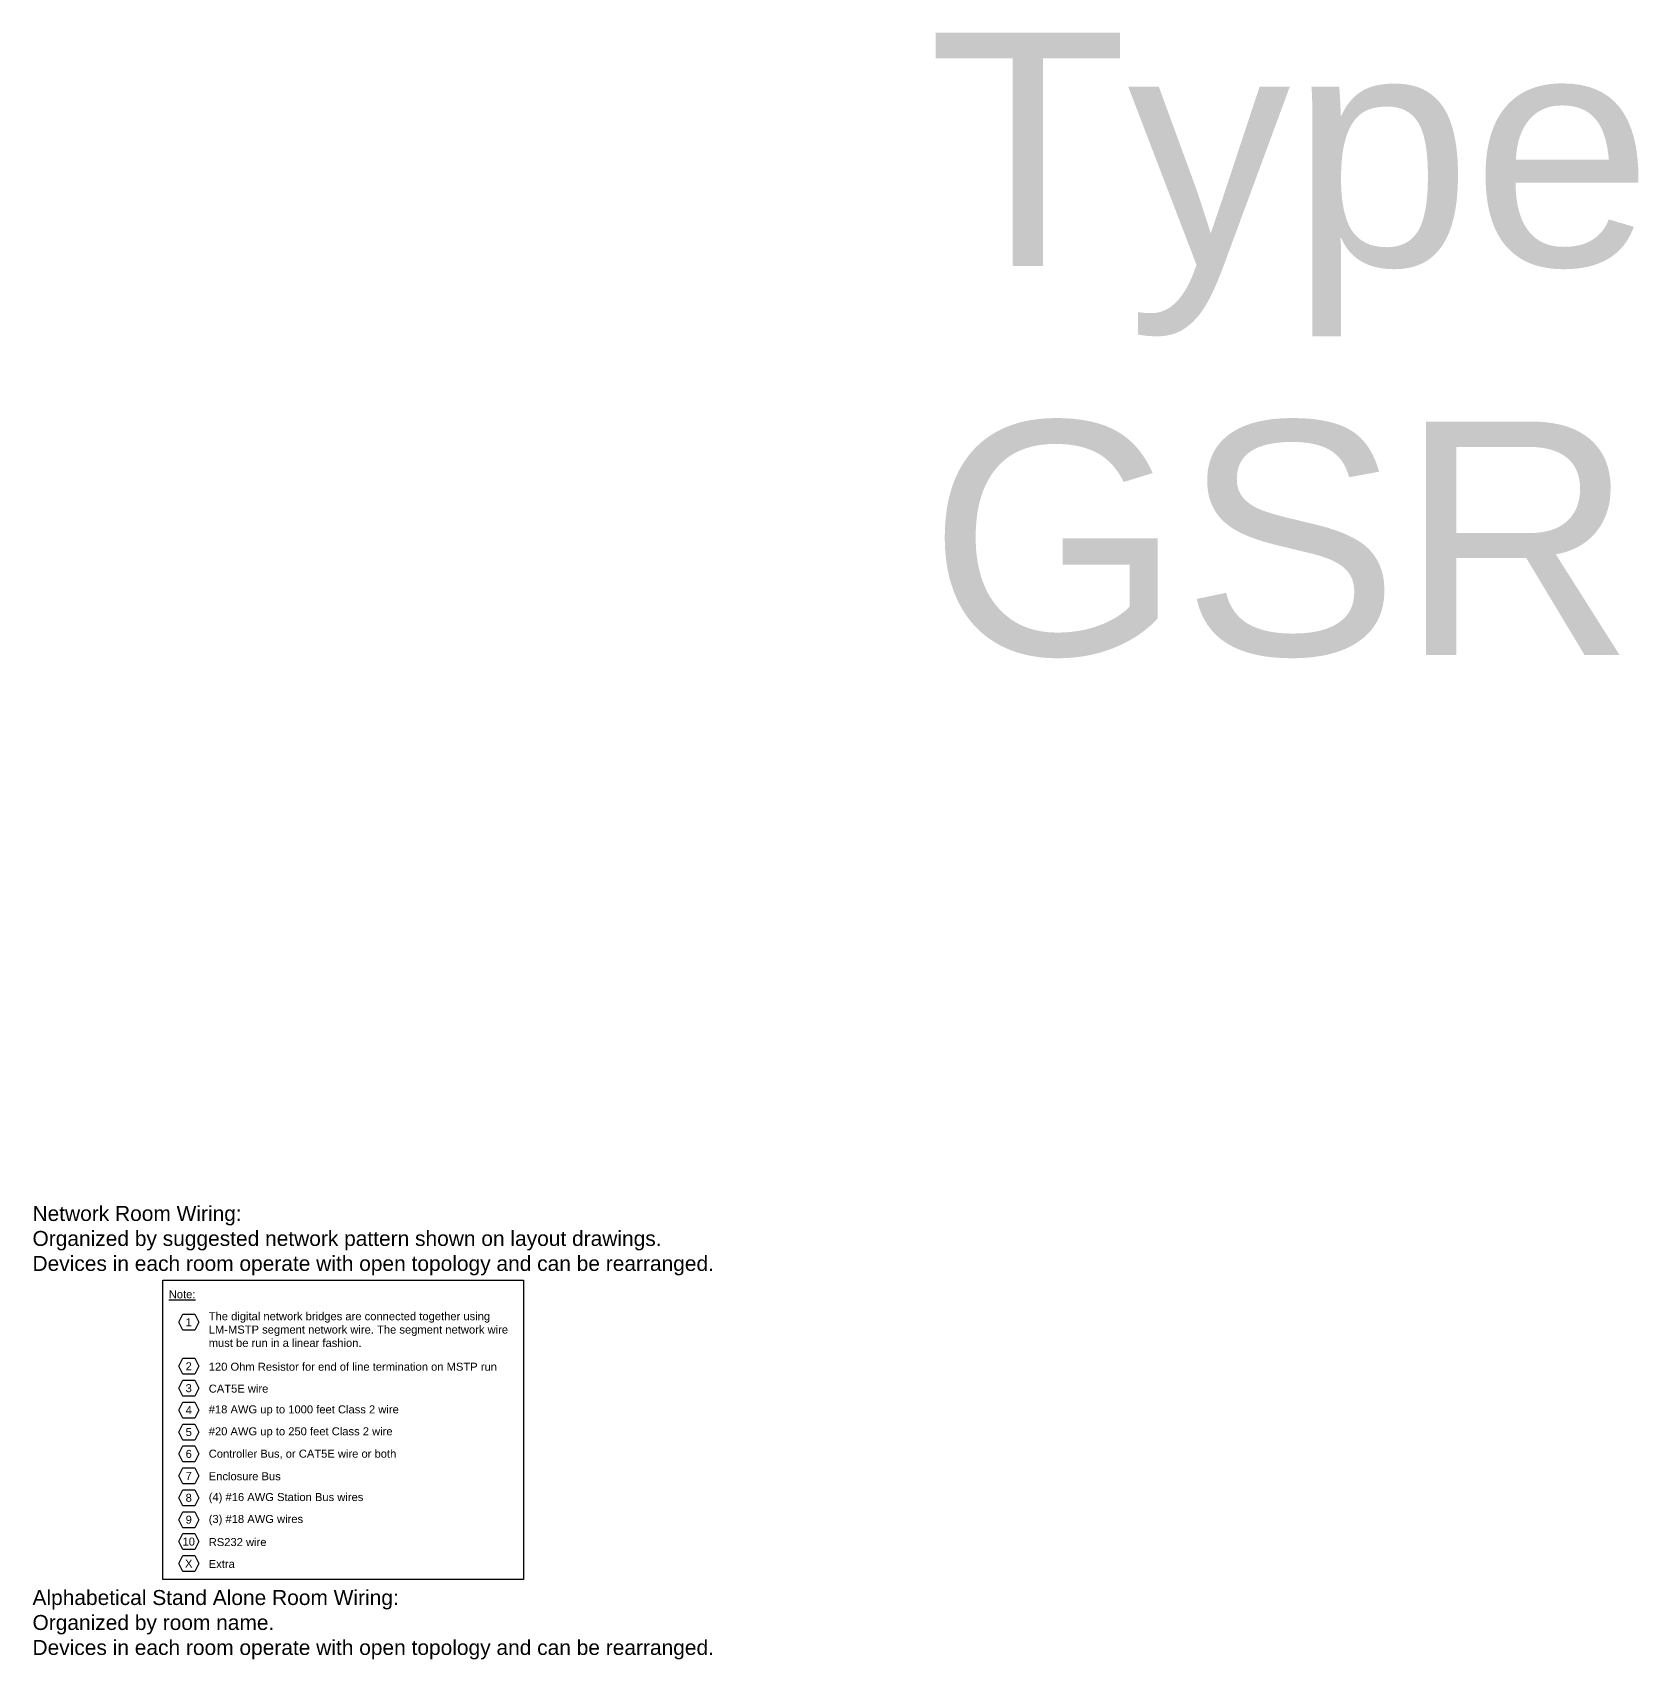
# Model space of a CAD drawing. Header units: inches. Extents: x -312 to 26, y -182 to 37.
# Drawn here: x -21.95 to 26.23, y -13.6 to 35.2 of the extents above; entities that cross this region are included whole.
import ezdxf
from ezdxf.enums import TextEntityAlignment as Align

# ---------------------------------------------------------------- set-up
doc = ezdxf.new("R2010")
doc.units = ezdxf.units.IN
doc.header["$MEASUREMENT"] = 0
doc.linetypes.add('HIDDEN', pattern=[0.375, 0.25, -0.125])
for name, color, linetype in [('_WS_120_OHM', 160, 'Continuous'), ('_WS_18_AWG', 7, 'Continuous'), ('_WS_20_AWG', 7, 'Continuous'), ('_WS_3_18_AWG', 20, 'Continuous'), ('_WS_CAT5E', 3, 'Continuous'), ('_WS_CONTROLLER_BUS', 10, 'Continuous'), ('_WS_ENCLOSURE_BUS', 114, 'Continuous'), ('_WS_MSTP', 160, 'HIDDEN'), ('_WS_RS232', 4, 'Continuous'), ('_WS_STATION_BUS', 200, 'Continuous'), ('Riser', 7, 'Continuous')]:
    doc.layers.add(name, color=color, linetype=linetype)
doc.styles.add('Arial', font='arial.ttf', dxfattribs={"height": 0.1875})
doc.styles.get("Standard").update_dxf_attribs({"font": 'arial.ttf'})

# ---------------------------------------------------------------- blocks, each defined once
blk = doc.blocks.new('_HEX_NOTE_X')
at = {"color": 0, "linetype": 'Continuous'}
for p, q in [((-0.3, 0), (-0.18, 0.24)), ((-0.18, -0.24), (-0.3, 0)), ((-0.18, 0.24), (0.18, 0.24)), ((0.18, 0.24), (0.3, 0)), ((0.3, 0), (0.18, -0.24)), ((0.18, -0.24), (-0.18, -0.24))]:
    blk.add_line(p, q, dxfattribs=at)
at = {"color": 0, "style": 'Arial'}
blk.add_text('X', height=0.24, dxfattribs=at).set_placement((0, 0), align=Align.MIDDLE_CENTER)
blk = doc.blocks.new('_HEX_NOTE_10')
at = {"color": 0, "linetype": 'Continuous'}
for p, q in [((-0.3, 0), (-0.18, 0.24)), ((-0.18, -0.24), (-0.3, 0)), ((-0.18, 0.24), (0.18, 0.24)), ((0.18, 0.24), (0.3, 0)), ((0.3, 0), (0.18, -0.24)), ((0.18, -0.24), (-0.18, -0.24))]:
    blk.add_line(p, q, dxfattribs=at)
at = {"color": 0, "style": 'Arial'}
blk.add_text('10', height=0.24, dxfattribs=at).set_placement((0, 0), align=Align.MIDDLE_CENTER)
blk = doc.blocks.new('_HEX_NOTE_2')
at = {"color": 0, "linetype": 'Continuous'}
for p, q in [((-0.3, 0), (-0.18, 0.24)), ((-0.18, -0.24), (-0.3, 0)), ((-0.18, 0.24), (0.18, 0.24)), ((0.18, 0.24), (0.3, 0)), ((0.3, 0), (0.18, -0.24)), ((0.18, -0.24), (-0.18, -0.24))]:
    blk.add_line(p, q, dxfattribs=at)
at = {"color": 0, "style": 'Arial'}
blk.add_text('2', height=0.24, dxfattribs=at).set_placement((0, 0), align=Align.MIDDLE_CENTER)
blk = doc.blocks.new('_HEX_NOTE_3')
at = {"color": 0, "linetype": 'Continuous'}
for p, q in [((-0.3, 0), (-0.18, 0.24)), ((-0.18, -0.24), (-0.3, 0)), ((-0.18, 0.24), (0.18, 0.24)), ((0.18, 0.24), (0.3, 0)), ((0.3, 0), (0.18, -0.24)), ((0.18, -0.24), (-0.18, -0.24))]:
    blk.add_line(p, q, dxfattribs=at)
at = {"color": 0, "style": 'Arial'}
blk.add_text('3', height=0.24, dxfattribs=at).set_placement((0, 0), align=Align.MIDDLE_CENTER)
blk = doc.blocks.new('_HEX_NOTE_4')
at = {"color": 0, "linetype": 'Continuous'}
for p, q in [((-0.3, 0), (-0.18, 0.24)), ((-0.18, -0.24), (-0.3, 0)), ((-0.18, 0.24), (0.18, 0.24)), ((0.18, 0.24), (0.3, 0)), ((0.3, 0), (0.18, -0.24)), ((0.18, -0.24), (-0.18, -0.24))]:
    blk.add_line(p, q, dxfattribs=at)
at = {"color": 0, "style": 'Arial'}
blk.add_text('4', height=0.24, dxfattribs=at).set_placement((0, 0), align=Align.MIDDLE_CENTER)
blk = doc.blocks.new('_HEX_NOTE_5')
at = {"color": 0, "linetype": 'Continuous'}
for p, q in [((-0.3, 0), (-0.18, 0.24)), ((-0.18, -0.24), (-0.3, 0)), ((-0.18, 0.24), (0.18, 0.24)), ((0.18, 0.24), (0.3, 0)), ((0.3, 0), (0.18, -0.24)), ((0.18, -0.24), (-0.18, -0.24))]:
    blk.add_line(p, q, dxfattribs=at)
at = {"color": 0, "style": 'Arial'}
blk.add_text('5', height=0.24, dxfattribs=at).set_placement((0, 0), align=Align.MIDDLE_CENTER)
blk = doc.blocks.new('_HEX_NOTE_6')
at = {"color": 0, "linetype": 'Continuous'}
for p, q in [((-0.3, 0), (-0.18, 0.24)), ((-0.18, -0.24), (-0.3, 0)), ((-0.18, 0.24), (0.18, 0.24)), ((0.18, 0.24), (0.3, 0)), ((0.3, 0), (0.18, -0.24)), ((0.18, -0.24), (-0.18, -0.24))]:
    blk.add_line(p, q, dxfattribs=at)
at = {"color": 0, "style": 'Arial'}
blk.add_text('6', height=0.24, dxfattribs=at).set_placement((0, 0), align=Align.MIDDLE_CENTER)
blk = doc.blocks.new('_HEX_NOTE_7')
at = {"color": 0, "linetype": 'Continuous'}
for p, q in [((-0.3, 0), (-0.18, 0.24)), ((-0.18, -0.24), (-0.3, 0)), ((-0.18, 0.24), (0.18, 0.24)), ((0.18, 0.24), (0.3, 0)), ((0.3, 0), (0.18, -0.24)), ((0.18, -0.24), (-0.18, -0.24))]:
    blk.add_line(p, q, dxfattribs=at)
at = {"color": 0, "style": 'Arial'}
blk.add_text('7', height=0.24, dxfattribs=at).set_placement((0, 0), align=Align.MIDDLE_CENTER)
blk = doc.blocks.new('_HEX_NOTE_8')
at = {"color": 0, "linetype": 'Continuous'}
for p, q in [((-0.3, 0), (-0.18, 0.24)), ((-0.18, -0.24), (-0.3, 0)), ((-0.18, 0.24), (0.18, 0.24)), ((0.18, 0.24), (0.3, 0)), ((0.3, 0), (0.18, -0.24)), ((0.18, -0.24), (-0.18, -0.24))]:
    blk.add_line(p, q, dxfattribs=at)
at = {"color": 0, "style": 'Arial'}
blk.add_text('8', height=0.24, dxfattribs=at).set_placement((0, 0), align=Align.MIDDLE_CENTER)
blk = doc.blocks.new('_HEX_NOTE_9')
at = {"color": 0, "linetype": 'Continuous'}
for p, q in [((-0.3, 0), (-0.18, 0.24)), ((-0.18, -0.24), (-0.3, 0)), ((-0.18, 0.24), (0.18, 0.24)), ((0.18, 0.24), (0.3, 0)), ((0.3, 0), (0.18, -0.24)), ((0.18, -0.24), (-0.18, -0.24))]:
    blk.add_line(p, q, dxfattribs=at)
at = {"color": 0, "style": 'Arial'}
blk.add_text('9', height=0.24, dxfattribs=at).set_placement((0, 0), align=Align.MIDDLE_CENTER)
blk = doc.blocks.new('_HEX_NOTE_1')
at = {"color": 0, "linetype": 'Continuous'}
for p, q in [((-0.3, 0), (-0.18, 0.24)), ((-0.18, -0.24), (-0.3, 0)), ((-0.18, 0.24), (0.18, 0.24)), ((0.18, 0.24), (0.3, 0)), ((0.3, 0), (0.18, -0.24)), ((0.18, -0.24), (-0.18, -0.24))]:
    blk.add_line(p, q, dxfattribs=at)
at = {"color": 0, "style": 'Arial'}
blk.add_text('1', height=0.24, dxfattribs=at).set_placement((0, 0), align=Align.MIDDLE_CENTER)
blk = doc.blocks.new('_WIRE_LEGEND')
blk.add_lwpolyline([(0, 0), (10.818, 0), (10.818, -8.97), (0, -8.97)], close=True)
at = {"layer": '_WS_120_OHM', "linetype": 'Continuous'}
for p, q in [((0.475, -2.578), (0.595, -2.338)), ((0.595, -2.338), (0.955, -2.338)), ((0.955, -2.338), (1.075, -2.578)), ((0.595, -2.818), (0.475, -2.578)), ((0.955, -2.818), (0.595, -2.818)), ((1.075, -2.578), (0.955, -2.818))]:
    blk.add_line(p, q, dxfattribs=at)
at = {"layer": '_WS_CAT5E', "linetype": 'Continuous'}
for p, q in [((0.475, -3.235), (0.595, -2.995)), ((0.595, -3.475), (0.475, -3.235)), ((0.595, -2.995), (0.955, -2.995)), ((0.955, -2.995), (1.075, -3.235)), ((1.075, -3.235), (0.955, -3.475)), ((0.955, -3.475), (0.595, -3.475))]:
    blk.add_line(p, q, dxfattribs=at)
blk.add_blockref('_HEX_NOTE_X', (0.775, -8.495))
at = {"layer": '_WS_120_OHM'}
blk.add_blockref('_HEX_NOTE_2', (0.775, -2.578), dxfattribs=at)
at = {"layer": '_WS_18_AWG'}
blk.add_blockref('_HEX_NOTE_4', (0.775, -3.892), dxfattribs=at)
at = {"layer": '_WS_20_AWG'}
blk.add_blockref('_HEX_NOTE_5', (0.775, -4.55), dxfattribs=at)
at = {"layer": '_WS_3_18_AWG'}
blk.add_blockref('_HEX_NOTE_9', (0.775, -7.18), dxfattribs=at)
at = {"layer": '_WS_CAT5E'}
blk.add_blockref('_HEX_NOTE_3', (0.775, -3.235), dxfattribs=at)
at = {"layer": '_WS_CONTROLLER_BUS'}
blk.add_blockref('_HEX_NOTE_6', (0.775, -5.207), dxfattribs=at)
at = {"layer": '_WS_ENCLOSURE_BUS'}
blk.add_blockref('_HEX_NOTE_7', (0.775, -5.865), dxfattribs=at)
at = {"layer": '_WS_MSTP'}
blk.add_blockref('_HEX_NOTE_1', (0.775, -1.257), dxfattribs=at)
at = {"layer": '_WS_RS232'}
blk.add_blockref('_HEX_NOTE_10', (0.775, -7.837), dxfattribs=at)
at = {"layer": '_WS_STATION_BUS'}
blk.add_blockref('_HEX_NOTE_8', (0.775, -6.522), dxfattribs=at)
blk.add_text('%%UNote:', height=0.24).set_placement((0.175, -0.537))
at = {"insert": (1.375, -8.509), "char_height": 0.24, "width": 9.23571, "attachment_point": 4}
blk.add_mtext('Extra', dxfattribs=at)
at = {"layer": '_WS_120_OHM'}
blk.add_text('2', height=0.24, dxfattribs=at).set_placement((0.775, -2.698), align=Align.CENTER)
at = {"layer": '_WS_120_OHM', "insert": (1.375, -2.592), "char_height": 0.24, "width": 9.23571, "attachment_point": 4}
blk.add_mtext('120 Ohm Resistor for end of line termination on MSTP run', dxfattribs=at)
at = {"layer": '_WS_20_AWG', "char_height": 0.24, "width": 9.23571, "attachment_point": 4}
for s, insert in [('#18 AWG up to 1000 feet Class 2 wire', (1.375, -3.907)), ('#20 AWG up to 250 feet Class 2 wire', (1.375, -4.565))]:
    blk.add_mtext(s, dxfattribs=dict(at, insert=insert))
at = {"layer": '_WS_3_18_AWG', "insert": (1.375, -7.194), "char_height": 0.24, "width": 9.23571, "attachment_point": 4}
blk.add_mtext('(3) #18 AWG wires', dxfattribs=at)
at = {"layer": '_WS_CAT5E'}
blk.add_text('3', height=0.24, dxfattribs=at).set_placement((0.775, -3.355), align=Align.CENTER)
at = {"layer": '_WS_CAT5E', "insert": (1.375, -3.25), "char_height": 0.24, "width": 9.23571, "attachment_point": 4}
blk.add_mtext('CAT5E wire', dxfattribs=at)
at = {"layer": '_WS_CONTROLLER_BUS', "insert": (1.375, -5.222), "char_height": 0.24, "width": 9.23571, "attachment_point": 4}
blk.add_mtext('Controller Bus, or CAT5E wire or both', dxfattribs=at)
at = {"layer": '_WS_ENCLOSURE_BUS', "insert": (1.375, -5.879), "char_height": 0.24, "width": 9.23571, "attachment_point": 4}
blk.add_mtext('Enclosure Bus', dxfattribs=at)
at = {"layer": '_WS_MSTP', "insert": (1.375, -0.957), "char_height": 0.24, "width": 9.23571, "attachment_point": 1}
blk.add_mtext('The digital network bridges are connected together using LM-MSTP segment network wire. The segment network wire must be run in a linear fashion.', dxfattribs=at)
at = {"layer": '_WS_RS232', "insert": (1.375, -7.852), "char_height": 0.24, "width": 9.23571, "attachment_point": 4}
blk.add_mtext('RS232 wire', dxfattribs=at)
at = {"layer": '_WS_STATION_BUS', "insert": (1.375, -6.537), "char_height": 0.24, "width": 9.23571, "attachment_point": 4}
blk.add_mtext('(4) #16 AWG Station Bus wires', dxfattribs=at)

msp = doc.modelspace()

# ---------------------------------------------------------------- block references
msp.add_blockref('_WIRE_LEGEND', (-18.04229, -2.23019))

# ---------------------------------------------------------------- texts
at = {"char_height": 0.449284, "attachment_point": 1}
for s, insert in [('Network Room Wiring:\\POrganized by suggested network pattern shown on layout drawings.\\PDevices in each room operate with open topology and can be rearranged.', (-21.95479, 0)), ('Alphabetical Stand Alone Room Wiring:\\POrganized by room name.\\PDevices in each room operate with open topology and can be rearranged.', (-21.95479, -11.51963))]:
    msp.add_mtext_dynamic_manual_height_columns(s, width=26.7906867, gutter_width=1, heights=[0], dxfattribs=dict(at, insert=insert))
at = {"layer": 'Riser', "color": 30, "insert": (4.92347, 25.8136), "char_height": 7, "attachment_point": 4}
msp.add_mtext_dynamic_manual_height_columns('Type \\PGSR', width=26.7906867, gutter_width=1, heights=[0], dxfattribs=at)

doc.saveas('drawing.dxf')
